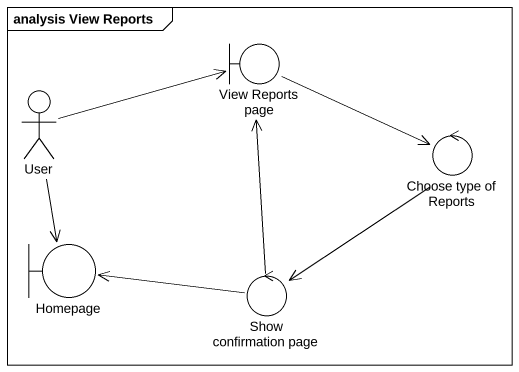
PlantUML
@startuml
mainframe analysis View Reports
boundary "View Reports page" as View_Reports_page
actor User
control "Choose type of Reports" as Choose_type_of_Reports
boundary Homepage
control "Show confirmation page" as Show_confirmation_page
View_Reports_page -right-> Choose_type_of_Reports
User -right-> View_Reports_page
User --> Homepage
Choose_type_of_Reports --> Show_confirmation_page
Show_confirmation_page -up-> View_Reports_page
Show_confirmation_page -left-> Homepage
@enduml
